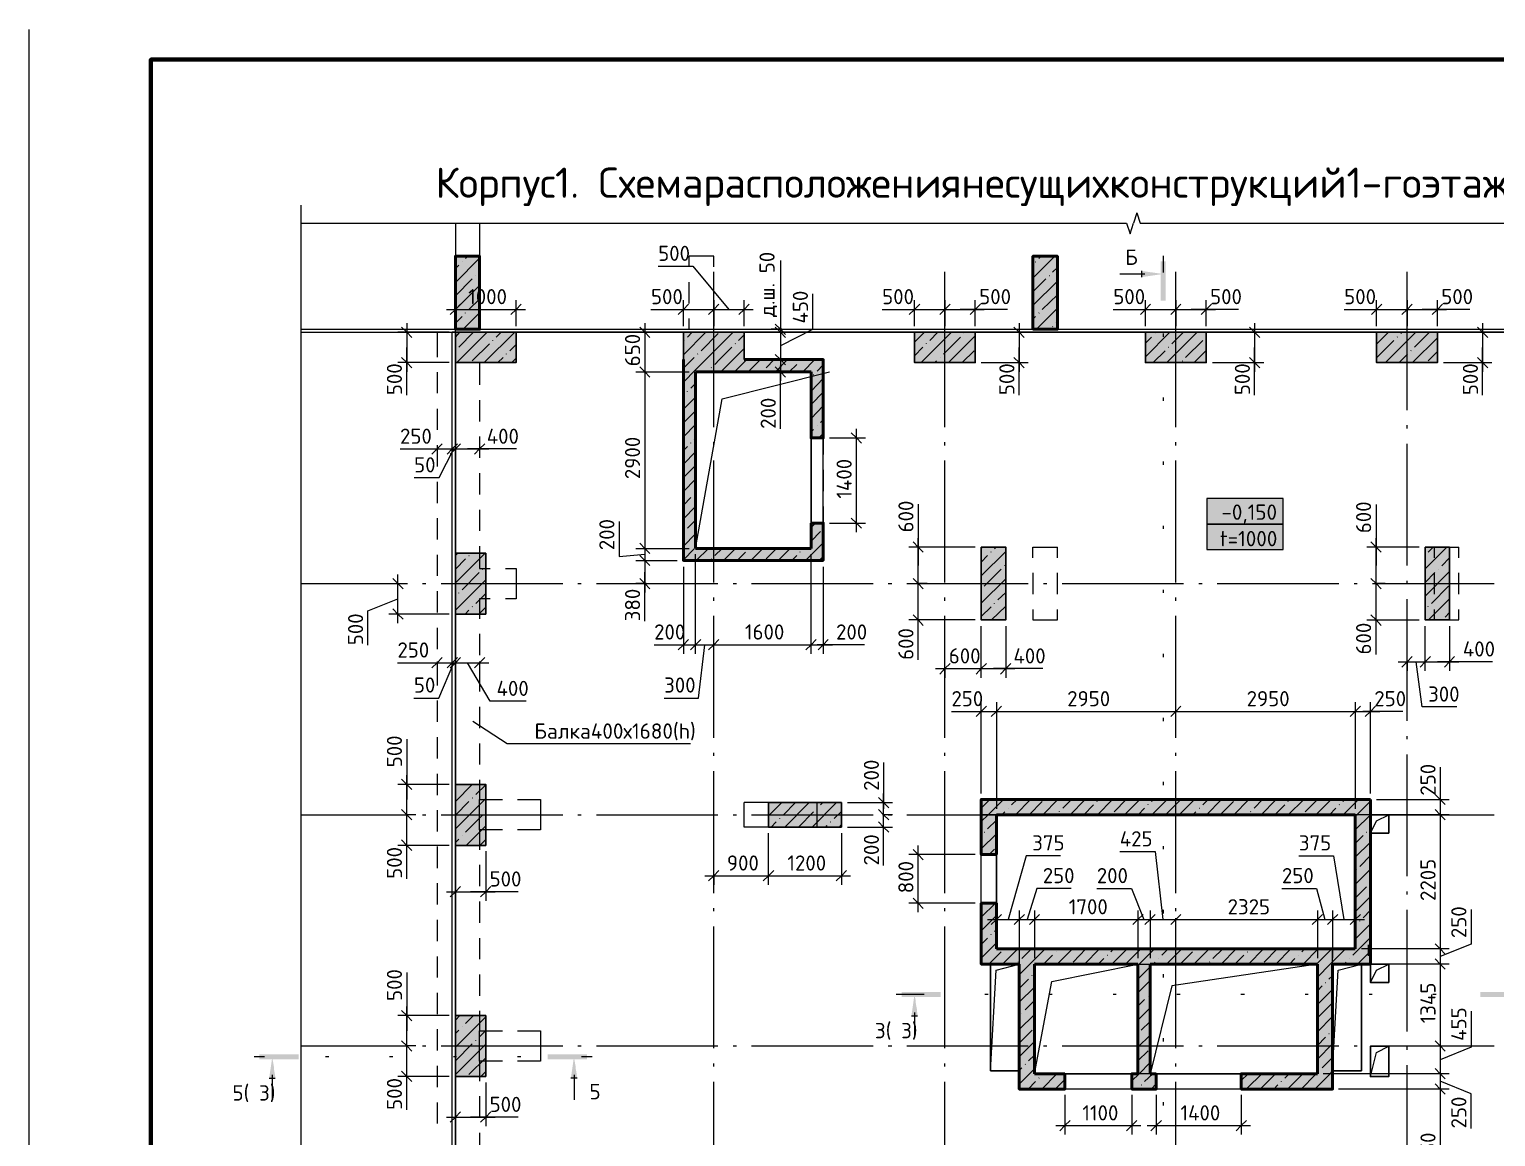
# Model space of a CAD drawing. Header units: millimetres. Extents: x -7003 to 53088, y -45042 to 39047.
# Drawn here: x -7003 to 17110, y 20848 to 39046 of the extents above; entities that cross this region are included whole.
import ezdxf

# ---------------------------------------------------------------- set-up
doc = ezdxf.new("R2010")
doc.units = ezdxf.units.MM
doc.styles.add('PDF ISOCPEUR', font='isocpeur.ttf')

msp = doc.modelspace()

# ---------------------------------------------------------------- hatches: boundary and pattern name
at = {"transparency": 33554559}
for points in [[(11642, 35025), (11317, 35071), (11287, 35071), (11287, 34974)], [(7604, 22860), (7600, 22860), (7600, 22890), (7596, 22890), (7596, 22919), (7592, 22919), (7592, 22949), (7588, 22949), (7588, 22978), (7583, 22978), (7583, 23008), (7579, 23008), (7579, 23038), (7575, 23038), (7575, 23067), (7571, 23067), (7571, 23097), (7566, 23097), (7566, 23127), (7562, 23127), (7562, 23156), (7558, 23156), (7558, 23186), (7554, 23186), (7549, 23160), (7503, 22835), (7604, 22830)], [(-2960, 21840), (-2965, 21840), (-2965, 21874), (-2969, 21874), (-2969, 21903), (-2973, 21903), (-2973, 21937), (-2977, 21937), (-2977, 21971), (-2982, 21971), (-2982, 22001), (-2986, 22001), (-2986, 22035), (-2990, 22035), (-2990, 22068), (-2994, 22068), (-2994, 22098), (-2999, 22098), (-2999, 22132), (-3003, 22132), (-3003, 22162), (-3007, 22162), (-3011, 22136), (-3058, 21810), (-2960, 21806)], [(2005, 21836), (2000, 21836), (2000, 21865), (1996, 21865), (1996, 21895), (1992, 21895), (1992, 21925), (1988, 21925), (1988, 21954), (1983, 21954), (1983, 21984), (1979, 21984), (1979, 22013), (1975, 22013), (1975, 22043), (1971, 22043), (1971, 22073), (1966, 22073), (1966, 22102), (1962, 22102), (1962, 22132), (1958, 22132), (1958, 22162), (1954, 22162), (1950, 22136), (1903, 21810), (2005, 21806)]]:
    msp.add_hatch(color=7, dxfattribs=at).paths.add_polyline_path(points)
at = {"true_color": 0xffffff, "transparency": 33554559}
h = msp.add_hatch(color=7, dxfattribs=at)
h.paths.add_polyline_path([(5852, 32329), (6051, 32329), (6051, 33412), (5852, 33412)])
h.paths.add_polyline_path([(6051, 30928), (5852, 30928), (5852, 30513), (6051, 30513)])
h = msp.add_hatch(color=7, dxfattribs=at)
h.paths.add_polyline_path([(8650, 25480), (8900, 25480), (8900, 26136), (8650, 26136)])
h.paths.add_polyline_path([(8900, 24680), (8650, 24680), (8650, 23931), (8900, 23931)])
h = msp.add_hatch(color=7, dxfattribs=at)
h.paths.add_polyline_path([(12925, 21878), (12925, 21628), (14428, 21628), (14428, 21878)])
h.paths.add_polyline_path([(10026, 21628), (10026, 21878), (9276, 21878), (9276, 21628)])
h.paths.add_polyline_path([(11528, 21628), (11528, 21878), (11126, 21878), (11126, 21628)])

# ---------------------------------------------------------------- linework, layer by layer
at = {"color": 7, "lineweight": 20}
msp.add_lwpolyline([(-7003, -45042), (-7003, 39046)], dxfattribs=at)
at = {"color": 7, "lineweight": 80}
msp.add_lwpolyline([(51890, 38550), (51890, -44539), (-5002, -44539), (-5002, 38550)], close=True, dxfattribs=at)
at = {"color": 9, "lineweight": 9, "true_color": 0xc0c0c0}
for points in [[(-2533, 35858), (-2533, 36158)], [(11207, 36031), (11152, 35858)], [(11207, 36031), (11262, 35858), (24837, 35858)], [(-2533, 19020), (-2533, 35858), (11042, 35858)], [(11042, 35858), (11097, 35684)], [(11097, 35684), (11152, 35858)]]:
    msp.add_lwpolyline(points, dxfattribs=at)
at = {"color": 254, "lineweight": 18, "true_color": 0xeaeaea}
for points in [[(3, 35858), (3, 35316)], [(401, 34118), (9501, 34118)], [(9903, 34118), (17700, 34118)]]:
    msp.add_lwpolyline(points, dxfattribs=at)
at = {"color": 253, "lineweight": 18, "true_color": 0xaaaaaa}
msp.add_lwpolyline([(401, 35858), (401, 35316)], dxfattribs=at)
at = {"color": 254, "lineweight": 9, "true_color": 0xeaeaea}
for points in [[(3, 35142), (3, 35316)], [(401, 35316), (3, 35316)], [(3, 34888), (401, 35286)], [(113, 35223), (117, 35227)], [(172, 35278), (210, 35316)], [(401, 35142), (401, 35316)], [(3850, 35142), (3850, 35316)], [(4253, 35316), (3850, 35316)], [(4253, 35142), (4253, 35316)], [(9501, 34956), (9861, 35316)], [(9501, 35142), (9501, 35316)], [(9903, 35316), (9501, 35316)], [(9544, 35223), (9548, 35227)], [(9599, 35278), (9637, 35316)], [(9903, 35142), (9903, 35316)], [(3, 35113), (58, 35168)], [(341, 34998), (341, 35003)], [(396, 35053), (401, 35062)], [(9768, 34998), (9772, 35003)], [(9823, 35053), (9903, 35134)], [(3, 34664), (282, 34943)], [(3, 34541), (3, 34893)], [(3, 34440), (401, 34838)], [(401, 34541), (401, 34893)], [(3850, 34541), (3850, 34893)], [(4253, 34541), (4253, 34893)], [(9501, 34732), (9713, 34943)], [(9501, 34507), (9903, 34910)], [(9501, 34541), (9501, 34893)], [(9903, 34541), (9903, 34893)], [(227, 34440), (401, 34613)], [(9654, 34440), (9903, 34685)], [(3, 34215), (113, 34325)], [(401, 34118), (3, 34118), (3, 34292)], [(130, 34118), (401, 34389)], [(172, 34380), (172, 34385)], [(401, 34118), (401, 34292)], [(3850, 34118), (3850, 34292)], [(4253, 34118), (4253, 34292)], [(9501, 34283), (9544, 34325)], [(9903, 34118), (9501, 34118), (9501, 34292)], [(9561, 34118), (9903, 34461)], [(9599, 34380), (9603, 34385)], [(9903, 34118), (9903, 34292)], [(396, 34156), (396, 34160)], [(9823, 34156), (9827, 34160)], [(9882, 34215), (9903, 34236)]]:
    msp.add_lwpolyline(points, dxfattribs=at)
at = {"color": 254, "lineweight": 50, "true_color": 0xeaeaea}
for points in [[(3, 34118), (401, 34118), (401, 35316), (3, 35316)], [(9501, 34118), (9903, 34118), (9903, 35316), (9501, 35316)]]:
    msp.add_lwpolyline(points, close=True, dxfattribs=at)
at = {"color": 7, "lineweight": 18}
for points in [[(5349, 35248), (5349, 34215)], [(3338, 35155), (3910, 35155)], [(3910, 35155), (4502, 34444)], [(3, 34169), (3, 34444), (3, 34596)], [(1002, 34169), (1002, 34444), (1002, 34596)], [(3753, 34169), (3753, 34444), (3753, 34596)], [(4253, 34596), (4253, 34444), (4900, 34444)], [(4752, 34169), (4752, 34444), (4752, 34596)], [(5878, 34698), (5878, 34114)], [(7554, 34169), (7554, 34444), (7554, 34596)], [(8054, 34596), (8054, 34444), (8701, 34444)], [(8553, 34169), (8553, 34444), (8553, 34596)], [(11351, 34169), (11351, 34444), (11351, 34596)], [(11851, 34596), (11851, 34444), (12502, 34444)], [(12350, 34169), (12350, 34444), (12350, 34596)], [(15152, 34169), (15152, 34444), (15152, 34596)], [(15652, 34596), (15652, 34444), (16304, 34444)], [(16151, 34169), (16151, 34444), (16151, 34596)], [(-145, 34444), (1154, 34444)], [(3220, 34444), (3791, 34444)], [(3601, 34444), (4253, 34444)], [(3791, 34444), (4003, 34444)], [(4253, 34444), (4253, 34169)], [(5349, 34266), (5349, 34067)], [(7021, 34444), (7588, 34444)], [(7402, 34444), (8054, 34444)], [(7588, 34444), (7804, 34444)], [(8054, 34444), (8054, 34169)], [(8515, 34444), (8303, 34444)], [(9082, 34444), (8515, 34444)], [(10822, 34444), (11389, 34444)], [(11203, 34444), (11851, 34444)], [(11389, 34444), (11601, 34444)], [(11851, 34444), (11851, 34169)], [(12316, 34444), (12100, 34444)], [(12883, 34444), (12316, 34444)], [(14619, 34444), (15190, 34444)], [(15000, 34444), (15652, 34444)], [(15190, 34444), (15402, 34444)], [(15652, 34444), (15652, 34169)], [(16113, 34444), (15902, 34444)], [(16685, 34444), (16113, 34444)], [(-99, 34067), (-797, 34067), (-945, 34067)], [(-797, 34215), (-797, 33415)], [(3651, 34067), (3118, 34067), (2970, 34067)], [(3118, 34215), (3118, 33415)], [(5370, 34118), (5349, 34118), (5197, 34118)], [(5197, 34067), (5349, 34067), (5349, 33619)], [(5349, 34215), (5349, 34093)], [(5878, 34114), (5349, 33843)], [(5349, 34067), (5370, 34067)], [(8651, 34067), (9273, 34067), (9421, 34067)], [(9273, 34215), (9273, 33415)], [(12452, 34067), (13146, 34067), (13298, 34067)], [(13146, 34215), (13146, 33415)], [(16253, 34067), (16896, 34067), (17049, 34067)], [(16896, 34215), (16896, 33415)], [(-797, 33606), (-797, 33817)], [(9273, 33606), (9273, 33817)], [(13146, 33606), (13146, 33817)], [(16896, 33606), (16896, 33817)], [(-99, 33568), (-797, 33568), (-945, 33568)], [(-797, 33034), (-797, 33606)], [(5197, 33618), (5349, 33618), (5349, 33267)], [(5349, 33618), (5370, 33618)], [(5349, 33047), (5349, 33517)], [(8651, 33568), (9273, 33568), (9421, 33568)], [(9273, 33034), (9273, 33606)], [(12452, 33568), (13146, 33568), (13298, 33568)], [(13146, 33034), (13146, 33606)], [(16253, 33568), (16896, 33568), (17049, 33568)], [(16896, 33034), (16896, 33606)], [(2970, 33415), (3118, 33415), (3118, 30516)], [(3118, 33415), (3850, 33415)], [(3952, 30516), (4392, 32975), (6153, 33415)], [(5370, 33415), (5349, 33415), (5197, 33415)], [(5349, 32480), (5349, 33047)], [(6052, 32332), (6052, 32057)], [(6153, 32332), (6598, 32332), (6750, 32332)], [(6598, 30782), (6598, 32480)], [(-907, 32150), (-340, 32150)], [(-446, 32150), (-48, 32150)], [(-340, 32150), (-171, 32150)], [(-298, 32171), (-298, 32150), (-298, 32002)], [(-264, 31680), (-23, 32150)], [(-48, 32150), (-48, 32171)], [(-48, 32002), (-48, 32150), (3, 32150)], [(3, 32150), (3, 32171)], [(3, 32002), (3, 32150), (553, 32150)], [(418, 32150), (202, 32150)], [(401, 32171), (401, 32150), (401, 32002)], [(1006, 32150), (418, 32150)], [(-675, 31680), (-264, 31680)], [(6052, 31807), (6052, 31455)], [(6052, 31206), (6052, 30931)], [(7614, 31244), (7614, 30677)], [(15144, 31235), (15144, 30668)], [(2695, 30956), (2695, 30385)], [(6153, 30931), (6598, 30931), (6750, 30931)], [(7762, 29936), (7614, 29936), (7614, 30685)], [(7614, 30677), (7614, 30236)], [(15292, 29936), (15144, 29936), (15144, 30685)], [(15144, 30668), (15144, 30236)], [(2695, 30385), (3118, 30418)], [(2970, 30516), (3118, 30516), (3118, 30317)], [(3118, 30516), (3850, 30516)], [(3952, 28933), (3952, 30418)], [(5853, 28933), (5853, 30418)], [(8553, 30537), (7614, 30537), (7461, 30537)], [(15851, 30537), (15144, 30537), (14991, 30537)], [(2970, 30317), (3118, 30317), (3118, 29788)], [(3118, 30317), (3651, 30317)], [(3753, 30215), (3753, 28933), (3753, 28785)], [(6052, 30215), (6052, 28933), (6052, 28785)], [(-958, 29936), (-941, 29936), (-789, 29936)], [(-941, 29288), (-941, 30088)], [(3139, 29936), (3118, 29936), (2970, 29936)], [(3118, 29885), (3118, 30126)], [(7614, 29936), (7592, 29936)], [(7614, 29187), (7614, 29936)], [(15144, 29936), (15123, 29936)], [(15144, 29187), (15144, 29936)], [(-1436, 29491), (-941, 29686)], [(3118, 29318), (3118, 29885)], [(-1436, 28924), (-1436, 29491)], [(-99, 29436), (-941, 29436), (-1089, 29436)], [(7614, 29250), (7614, 29635)], [(14991, 29339), (15144, 29339), (15144, 29635)], [(8553, 29339), (7614, 29339), (7461, 29339)], [(7614, 28683), (7614, 29250)], [(8651, 28539), (8651, 29237)], [(9053, 29237), (9053, 28539), (9053, 28387)], [(15144, 28772), (15144, 29339)], [(15144, 29339), (15851, 29339)], [(15952, 28649), (15952, 29237)], [(16350, 29237), (16350, 28649), (16350, 28501)], [(4253, 28933), (4253, 28954)], [(3271, 28933), (3838, 28933)], [(3601, 28933), (3952, 28933)], [(3838, 28933), (3850, 28933)], [(3952, 28785), (3952, 28933), (4253, 28933)], [(4003, 28056), (4104, 28933)], [(4253, 28785), (4253, 28933), (5853, 28933)], [(5853, 28785), (5853, 28933), (6204, 28933)], [(6162, 28933), (5954, 28933)], [(6729, 28933), (6162, 28933)], [(-950, 28636), (-382, 28636)], [(-446, 28636), (-48, 28636)], [(-382, 28636), (-171, 28636)], [(-298, 28658), (-298, 28636), (-298, 28488)], [(-268, 28056), (-23, 28636)], [(-48, 28636), (-48, 28658)], [(-48, 28488), (-48, 28636), (3, 28636)], [(3, 28636), (3, 28658)], [(3, 28488), (3, 28636), (553, 28636)], [(578, 28006), (202, 28636)], [(401, 28658), (401, 28636), (401, 28488)], [(7901, 28539), (8651, 28539)], [(8054, 28556), (8054, 28539), (8054, 28387)], [(8651, 28387), (8651, 28539), (9201, 28539)], [(9078, 28539), (8854, 28539)], [(9666, 28539), (9078, 28539)], [(15504, 28649), (15952, 28649)], [(15652, 28670), (15652, 28649), (15652, 28501)], [(15902, 27913), (15800, 28649)], [(15952, 28501), (15952, 28649), (16503, 28649)], [(16469, 28649), (16151, 28649)], [(17057, 28649), (16469, 28649)], [(-679, 28056), (-268, 28056)], [(1167, 28006), (578, 28006)], [(3436, 28056), (4003, 28056)], [(8651, 26486), (8651, 27836), (8651, 27989)], [(8900, 27989), (8900, 27836), (11851, 27836)], [(14801, 27989), (14801, 27836), (15203, 27836)], [(15051, 26486), (15051, 27836), (15051, 27989)], [(8160, 27836), (8731, 27836)], [(8502, 27836), (8900, 27836)], [(8731, 27836), (8778, 27836)], [(8900, 27836), (8900, 26236)], [(11851, 27836), (11851, 27858)], [(11851, 27688), (11851, 27836), (14801, 27836)], [(14801, 27836), (14801, 26236)], [(15013, 27836), (14928, 27836)], [(15584, 27836), (15013, 27836)], [(16469, 27913), (15902, 27913)], [(-797, 27383), (-797, 26816)], [(-797, 26816), (-797, 26389)], [(-649, 26139), (-797, 26139), (-797, 26787)], [(7046, 26998), (7046, 26431)], [(16198, 26918), (16198, 26351)], [(-99, 26638), (-797, 26638), (-945, 26638)], [(16198, 26537), (16198, 26139)], [(6454, 26338), (7046, 26338), (7194, 26338)], [(7194, 26139), (7046, 26139), (7046, 26486)], [(7046, 26431), (7046, 26236)], [(15152, 26389), (16198, 26389), (16346, 26389)], [(16198, 26351), (16198, 26262)], [(-797, 26139), (-818, 26139)], [(-797, 25487), (-797, 26139)], [(7046, 26139), (7025, 26139)], [(7046, 25788), (7046, 26139)], [(8900, 26139), (8651, 26139)], [(15051, 26139), (14801, 26139)], [(16198, 26139), (14903, 26139)], [(16346, 26139), (16198, 26139), (16198, 23934)], [(-797, 25656), (-797, 25889)], [(5154, 25136), (5154, 25838)], [(6352, 25838), (6352, 25136), (6352, 24988)], [(6454, 25936), (7046, 25936), (7194, 25936)], [(7046, 25872), (7046, 26037)], [(7046, 25305), (7046, 25872)], [(-99, 25635), (-797, 25635), (-945, 25635)], [(-797, 25085), (-797, 25656)], [(7614, 24535), (7614, 25635)], [(3, 25538), (3, 24873), (3, 24721)], [(502, 25538), (502, 24873), (502, 24721)], [(8553, 25483), (7614, 25483), (7461, 25483)], [(9387, 25462), (9091, 24416)], [(9954, 25462), (9387, 25462)], [(10928, 25534), (11512, 25534)], [(11512, 25534), (11639, 24416)], [(13874, 25462), (14441, 25462)], [(14441, 25462), (14615, 24416)], [(4104, 25136), (5154, 25136)], [(4253, 25157), (4253, 25136), (4253, 24988)], [(5154, 24988), (5154, 25136), (6500, 25136)], [(-145, 24873), (655, 24873)], [(464, 24873), (253, 24873)], [(1036, 24873), (464, 24873)], [(9565, 24924), (9404, 24416)], [(10132, 24924), (9565, 24924)], [(10551, 24924), (11123, 24924)], [(11123, 24924), (11326, 24416)], [(13595, 24924), (14162, 24924)], [(14162, 24924), (14301, 24416)], [(8553, 24683), (7614, 24683), (7461, 24683)], [(8752, 24416), (9277, 24416)], [(8900, 24437), (8900, 24416), (8900, 24268)], [(9277, 24564), (9277, 24416), (9527, 24416)], [(9277, 24416), (9277, 23781)], [(9527, 24564), (9527, 24416), (11228, 24416)], [(9527, 24416), (9527, 23781)], [(11228, 24564), (11228, 24416), (11427, 24416)], [(11228, 24416), (11228, 23781)], [(11427, 24564), (11427, 24416), (11851, 24416)], [(11427, 24416), (11427, 23781)], [(11851, 24416), (11851, 24437)], [(11851, 24268), (11851, 24416), (14179, 24416)], [(14179, 24564), (14179, 24416), (14428, 24416)], [(14179, 24416), (14179, 23781)], [(14428, 24564), (14428, 24416), (14953, 24416)], [(14428, 24416), (14428, 23781)], [(14801, 24437), (14801, 24416), (14801, 24268)], [(16706, 24581), (16706, 24014)], [(9277, 23934), (9277, 23684)], [(14428, 23684), (14428, 23934)], [(16198, 23934), (14903, 23934)], [(16706, 24014), (16198, 23807)], [(16346, 23934), (16198, 23934), (16198, 23684)], [(9527, 21881), (9810, 23400), (11228, 23684)], [(14179, 23684), (11787, 23324), (11427, 21881), (11228, 21881)], [(11228, 23684), (11427, 23684)], [(16198, 23684), (15152, 23684)], [(16346, 23684), (16198, 23684), (16198, 22338)], [(-797, 23548), (-797, 22977)], [(-649, 22338), (-797, 22338), (-797, 22985)], [(-797, 22977), (-797, 22588)], [(16706, 22909), (16706, 22321)], [(-99, 22837), (-797, 22837), (-945, 22837)], [(-797, 22338), (-818, 22338)], [(-797, 21686), (-797, 22338)], [(16050, 22338), (16198, 22338), (16198, 21881)], [(16198, 22338), (16219, 22338)], [(16706, 22321), (16198, 22109)], [(-797, 21855), (-797, 22088)], [(-99, 21838), (-797, 21838), (-945, 21838)], [(-797, 21288), (-797, 21855)], [(3, 21737), (3, 21170), (3, 21021)], [(502, 21737), (502, 21170), (502, 21021)], [(16198, 21881), (14276, 21881)], [(16346, 21881), (16198, 21881), (16198, 21631)], [(16706, 21551), (16198, 21758)], [(10454, 21631), (10026, 21631)], [(10026, 21534), (10026, 21030), (10026, 20882)], [(11127, 21631), (10704, 21631)], [(11127, 21534), (11127, 21030), (11127, 20882)], [(11800, 21631), (11529, 21631)], [(11529, 21534), (11529, 21030), (11529, 20882)], [(12401, 21631), (12054, 21631)], [(12926, 21631), (12651, 21631)], [(12926, 21534), (12926, 21030), (12926, 20882)], [(16198, 21631), (14526, 21631)], [(16346, 21631), (16198, 21631), (16198, 19481)], [(16706, 20983), (16706, 21550)], [(-145, 21170), (655, 21170)], [(464, 21170), (253, 21170)], [(1036, 21170), (464, 21170)], [(9878, 21030), (11275, 21030)], [(11377, 21030), (13078, 21030)]]:
    msp.add_lwpolyline(points, dxfattribs=at)
at = {"color": 7, "lineweight": 9, "true_color": 0xffffff}
for points in [[(11643, 35324), (11643, 35049)], [(11643, 34046), (11643, 33995)], [(11643, 32996), (11643, 32941)], [(11643, 31942), (11643, 31887)], [(11643, 30888), (11643, 30837)], [(11643, 29834), (11643, 29783)], [(11643, 28785), (11643, 28729)], [(11643, 27731), (11643, 27676)], [(11643, 26677), (11643, 26626)], [(11643, 25623), (11643, 25572)], [(11643, 24573), (11643, 24518)], [(11643, 23519), (11643, 23464)], [(7254, 23189), (7711, 23189)], [(8710, 23189), (8765, 23189)], [(9764, 23189), (9815, 23189)], [(10818, 23189), (10869, 23189)], [(11868, 23189), (11923, 23189)], [(12922, 23189), (12977, 23189)], [(13976, 23189), (14026, 23189)], [(15030, 23189), (15080, 23189)], [(16079, 23189), (16134, 23189)], [(11643, 22465), (11643, 22414)], [(-3307, 22164), (-3134, 22164)], [(-2135, 22164), (-2080, 22164)], [(-1081, 22164), (-1026, 22164)], [(-27, 22164), (24, 22164)], [(1027, 22164), (1078, 22164)], [(2077, 22164), (2255, 22164)], [(11643, 21415), (11643, 21360)]]:
    msp.add_lwpolyline(points, dxfattribs=at)
at = {"color": 7, "lineweight": 9}
for points in [[(3, 34558), (3, 35058)], [(4253, 34558), (4253, 35058)], [(8054, 34558), (8054, 35058)], [(11343, 35024), (10932, 35024)], [(11288, 35075), (11288, 34973)], [(11851, 34558), (11851, 35058)], [(15652, 34558), (15652, 35058)], [(3, 32509), (3, 34558)], [(4253, 32509), (4253, 34558)], [(8054, 32509), (8054, 34558)], [(11851, 32509), (11851, 34558)], [(15652, 32789), (15652, 34558)], [(-2533, 34067), (-2033, 34067)], [(-2033, 34067), (-785, 34067)], [(-535, 34067), (-480, 34067)], [(-298, 34067), (-298, 33661)], [(-230, 34067), (1768, 34067)], [(3, 34067), (-48, 34067)], [(3, 33987), (79, 34067)], [(28, 33568), (528, 34067)], [(58, 33822), (303, 34067)], [(477, 33568), (981, 34067)], [(676, 33987), (756, 34067)], [(2018, 34067), (2073, 34067)], [(2322, 34067), (4320, 34067)], [(3753, 33699), (4121, 34067)], [(3821, 33987), (3897, 34067)], [(4045, 33762), (4325, 34046)], [(4121, 33618), (4570, 34067)], [(4570, 34067), (4625, 34067)], [(4659, 33932), (4752, 34025)], [(4875, 34067), (6873, 34067)], [(7122, 34067), (7178, 34067)], [(7427, 34067), (9425, 34067)], [(7554, 33906), (7715, 34067)], [(7664, 33568), (8164, 34067)], [(7804, 33932), (7939, 34067)], [(8113, 33568), (8553, 34008)], [(8367, 34046), (8367, 34046)], [(9675, 34067), (9730, 34067)], [(9980, 34067), (11978, 34067)], [(11351, 33665), (11753, 34067)], [(11508, 34046), (11512, 34046)], [(11702, 33568), (12202, 34067)], [(11787, 33877), (11978, 34067)], [(12227, 34067), (12282, 34067)], [(12532, 34067), (14530, 34067)], [(14784, 34067), (14835, 34067)], [(15085, 34067), (17087, 34067)], [(15152, 33872), (15347, 34067)], [(15296, 33568), (15796, 34067)], [(15550, 34046), (15571, 34067)], [(15775, 33822), (16020, 34067)], [(3, 33762), (7, 33767)], [(282, 33597), (566, 33877)], [(621, 33932), (621, 33936)], [(900, 33762), (1002, 33868)], [(3762, 33932), (3766, 33936)], [(4346, 33618), (4549, 33822)], [(4570, 33618), (4752, 33800)], [(4604, 33877), (4608, 33881)], [(7554, 33682), (7690, 33822)], [(7749, 33877), (7749, 33881)], [(8028, 33707), (8308, 33987)], [(8337, 33568), (8532, 33762)], [(11351, 33889), (11453, 33987)], [(11478, 33568), (11677, 33762)], [(11732, 33822), (11736, 33822)], [(12011, 33652), (12295, 33932)], [(12151, 33568), (12350, 33767)], [(12350, 33987), (12350, 33991)], [(15157, 33652), (15436, 33932)], [(15491, 33987), (15495, 33991)], [(15715, 33762), (15720, 33767)], [(15745, 33568), (16151, 33974)], [(401, 33568), (401, 33204)], [(701, 33568), (790, 33652)], [(845, 33707), (845, 33712)], [(930, 33568), (1002, 33640)], [(3753, 33475), (3897, 33618)], [(3897, 33618), (3931, 33652)], [(3952, 33449), (4121, 33618)], [(3986, 33707), (3990, 33712)], [(4270, 33538), (4346, 33618)], [(4371, 33415), (4570, 33618)], [(4595, 33415), (4773, 33597)], [(4820, 33415), (5019, 33618)], [(5112, 33483), (5243, 33618)], [(5268, 33415), (5467, 33618)], [(5493, 33415), (5616, 33538)], [(5671, 33597), (5675, 33597)], [(5717, 33415), (5916, 33618)], [(5950, 33428), (6052, 33530)], [(7889, 33568), (7914, 33597)], [(7973, 33652), (7973, 33652)], [(11956, 33597), (11961, 33597)], [(15521, 33568), (15660, 33707)], [(15999, 33597), (16151, 33750)], [(-298, 33411), (-298, 33064)], [(3753, 33250), (3952, 33449)], [(4147, 33415), (4155, 33428)], [(4210, 33483), (4214, 33487)], [(5053, 33428), (5057, 33428)], [(5853, 33102), (6052, 33305)], [(5895, 33373), (5899, 33373)], [(3821, 33089), (3821, 33094)], [(3876, 33149), (3952, 33225)], [(5853, 32878), (6052, 33081)], [(-298, 32810), (-298, 32463)], [(401, 32954), (401, 32603)], [(3753, 33026), (3762, 33034)], [(3753, 32802), (3952, 33000)], [(5853, 32653), (6052, 32857)], [(3753, 32577), (3952, 32776)], [(6009, 32586), (6052, 32628)], [(401, 32353), (401, 32002)], [(3753, 32349), (3952, 32552)], [(3931, 32306), (3952, 32327)], [(5853, 32429), (5895, 32471)], [(5853, 30931), (5853, 32332)], [(5950, 32531), (5954, 32531)], [(5980, 32332), (6052, 32404)], [(6052, 30931), (6052, 32332)], [(15652, 32484), (15652, 32539)], [(-298, 32213), (-298, 31862)], [(3, 32209), (3, 32260)], [(3753, 32124), (3821, 32192)], [(3753, 31900), (3952, 32103)], [(3876, 32247), (3876, 32251)], [(4253, 32209), (4253, 32260)], [(8054, 32209), (8054, 32260)], [(11851, 32209), (11851, 32260)], [(15652, 30236), (15652, 32234)], [(3, 29957), (3, 31959)], [(3762, 31688), (3952, 31879)], [(4253, 29957), (4253, 31959)], [(8054, 29957), (8054, 31959)], [(11851, 29957), (11851, 31959)], [(-298, 31612), (-298, 31261)], [(401, 31752), (401, 31400)], [(3753, 31451), (3952, 31654)], [(3753, 31227), (3876, 31350)], [(3931, 31409), (3935, 31409)], [(401, 31151), (401, 30804)], [(3753, 31003), (3952, 31206)], [(-298, 31011), (-298, 30664)], [(3821, 30846), (3952, 30977)], [(5853, 30859), (5925, 30931)], [(3753, 30554), (3952, 30753)], [(3762, 30791), (3766, 30791)], [(5853, 30634), (6009, 30791)], [(-298, 30410), (-298, 30063)], [(3, 30397), (41, 30435)], [(3, 29949), (494, 30435)], [(227, 30397), (231, 30397)], [(401, 30554), (401, 30186)], [(3753, 30330), (3931, 30507)], [(3965, 30317), (4164, 30516)], [(4270, 30397), (4388, 30516)], [(4413, 30317), (4612, 30516)], [(4638, 30317), (4773, 30452)], [(4828, 30507), (4832, 30512)], [(4862, 30317), (5061, 30516)], [(5112, 30342), (5285, 30516)], [(5311, 30317), (5510, 30516)], [(5535, 30317), (5616, 30397)], [(5671, 30452), (5675, 30457)], [(5726, 30507), (5734, 30516)], [(5760, 30317), (5958, 30516)], [(5958, 30516), (6052, 30609)], [(5984, 30317), (6052, 30385)], [(8651, 30516), (8672, 30537)], [(8651, 30363), (8651, 30537), (9053, 30537)], [(8651, 30067), (9053, 30465)], [(8651, 30291), (8756, 30397)], [(8816, 30452), (8816, 30457)], [(8871, 30507), (8896, 30537)], [(9053, 30363), (9053, 30537)], [(9501, 30363), (9501, 30537), (9903, 30537)], [(9903, 30363), (9903, 30537)], [(15952, 30181), (16308, 30537)], [(15952, 30363), (15952, 30537), (16350, 30537)], [(15999, 30452), (16084, 30537)], [(16100, 30537), (16100, 30363)], [(16350, 30537), (16503, 30537)], [(16350, 30363), (16350, 30537)], [(16503, 30363), (16503, 30537)], [(3, 30173), (172, 30342)], [(401, 30186), (578, 30186)], [(451, 30173), (456, 30173)], [(828, 30186), (1002, 30186), (1002, 29686)], [(4210, 30342), (4214, 30342)], [(8701, 29894), (8981, 30173)], [(9040, 30228), (9040, 30232)], [(16168, 30173), (16168, 30173)], [(16223, 30228), (16350, 30359)], [(-2533, 29936), (-2033, 29936)], [(-2033, 29936), (-785, 29936)], [(-535, 29936), (-480, 29936)], [(-230, 29936), (1768, 29936)], [(3, 29500), (502, 29999)], [(113, 29834), (396, 30118)], [(2018, 29936), (2073, 29936)], [(2322, 29936), (4320, 29936)], [(4570, 29936), (4625, 29936)], [(4875, 29936), (6873, 29936)], [(7122, 29936), (7178, 29936)], [(7427, 29936), (9425, 29936)], [(8651, 30114), (8651, 29762)], [(8651, 29618), (9053, 30016)], [(9053, 29762), (9053, 30114)], [(9501, 30114), (9501, 29762)], [(9675, 29936), (9730, 29936)], [(9903, 29762), (9903, 30114)], [(9980, 29936), (11978, 29936)], [(12227, 29936), (12282, 29936)], [(12532, 29936), (14530, 29936)], [(14784, 29936), (14835, 29936)], [(15085, 29936), (17087, 29936)], [(15652, 29932), (15652, 29982)], [(15952, 29733), (16350, 30135)], [(15952, 29957), (16109, 30118)], [(15952, 30114), (15952, 29762)], [(16100, 30114), (16100, 29762)], [(16350, 29762), (16350, 30114)], [(16503, 29762), (16503, 30114)], [(-298, 29813), (-298, 29462)], [(3, 29656), (3, 29707)], [(58, 29779), (62, 29783)], [(341, 29610), (502, 29775)], [(578, 29686), (401, 29686)], [(401, 29686), (401, 29360)], [(1002, 29686), (828, 29686)], [(4253, 29656), (4253, 29707)], [(8054, 29656), (8054, 29707)], [(8926, 29669), (9053, 29792)], [(11851, 29656), (11851, 29707)], [(15652, 27680), (15652, 29682)], [(16003, 29339), (16350, 29686)], [(16054, 29610), (16333, 29894)], [(164, 29436), (227, 29500)], [(282, 29555), (286, 29559)], [(388, 29436), (502, 29551)], [(8651, 29394), (8816, 29555)], [(8651, 29513), (8651, 29339)], [(8820, 29339), (9053, 29568)], [(8871, 29610), (8871, 29614)], [(9053, 29339), (9053, 29513)], [(9501, 29513), (9501, 29339)], [(9903, 29339), (9903, 29513)], [(15952, 29513), (15952, 29339)], [(15999, 29555), (15999, 29559)], [(16100, 29513), (16100, 29339)], [(16278, 29386), (16350, 29462)], [(16350, 29513), (16350, 29339), (16503, 29339)], [(16503, 29339), (16503, 29513)], [(-298, 29212), (-298, 28861)], [(3, 27405), (3, 29407)], [(4253, 27405), (4253, 29407)], [(8054, 27405), (8054, 29407)], [(8651, 29339), (9053, 29339)], [(9501, 29339), (9903, 29339)], [(11851, 27405), (11851, 29407)], [(15952, 29339), (16350, 29339)], [(401, 29110), (401, 28763)], [(-298, 28611), (-298, 28264)], [(401, 28514), (401, 28162)], [(-298, 28014), (-298, 27663)], [(401, 27913), (401, 27561)], [(291, 27676), (854, 27311)], [(-298, 27413), (-298, 27062)], [(401, 27311), (401, 26964)], [(854, 27311), (1167, 27311)], [(1167, 27311), (3867, 27311)], [(15652, 27379), (15652, 27430)], [(3, 27104), (3, 27155)], [(4253, 27104), (4253, 27155)], [(8054, 27104), (8054, 27155)], [(11851, 27104), (11851, 27155)], [(15652, 25127), (15652, 27129)], [(-298, 26812), (-298, 26461)], [(3, 24852), (3, 26854)], [(4253, 24852), (4253, 26854)], [(8054, 24852), (8054, 26854)], [(11851, 24852), (11851, 26854)], [(3, 26355), (282, 26638)], [(58, 26638), (58, 26638)], [(341, 26469), (502, 26630)], [(401, 26710), (401, 26389)], [(3, 25906), (502, 26406)], [(3, 26130), (227, 26355)], [(282, 26414), (286, 26414)], [(401, 25889), (401, 26389), (777, 26389)], [(1027, 26389), (1404, 26389), (1404, 25889)], [(5154, 25936), (4752, 25936), (4752, 26338)], [(5154, 26338), (4752, 26338)], [(5154, 26118), (5370, 26338)], [(5328, 25936), (5154, 25936), (5154, 26338)], [(5328, 26338), (5154, 26338)], [(5391, 26130), (5594, 26338)], [(5421, 25936), (5819, 26338)], [(5929, 26338), (5578, 26338)], [(5870, 25936), (6272, 26338)], [(5954, 25936), (5954, 26338)], [(6009, 26300), (6047, 26338)], [(6352, 26338), (6179, 26338)], [(6352, 25936), (6352, 26338)], [(8651, 26249), (8790, 26389)], [(8765, 26139), (9015, 26389)], [(9150, 26300), (9239, 26389)], [(9214, 26139), (9463, 26389)], [(9438, 26139), (9654, 26355)], [(9662, 26139), (9912, 26389)], [(9992, 26245), (10136, 26389)], [(10111, 26139), (10361, 26389)], [(10335, 26139), (10496, 26300)], [(10555, 26355), (10555, 26359)], [(10560, 26139), (10809, 26389)], [(10835, 26186), (11034, 26389)], [(11008, 26139), (11258, 26389)], [(11398, 26300), (11398, 26304)], [(11453, 26355), (11482, 26389)], [(11457, 26139), (11707, 26389)], [(11681, 26139), (11931, 26389)], [(11906, 26139), (12155, 26389)], [(12295, 26300), (12380, 26389)], [(12354, 26139), (12604, 26389)], [(12579, 26139), (12799, 26355)], [(12803, 26139), (13053, 26389)], [(13137, 26245), (13277, 26389)], [(13252, 26139), (13501, 26389)], [(13476, 26139), (13641, 26300)], [(13696, 26355), (13700, 26359)], [(13700, 26139), (13954, 26389)], [(13976, 26186), (14179, 26389)], [(14153, 26139), (14403, 26389)], [(14539, 26300), (14543, 26304)], [(14594, 26355), (14627, 26389)], [(14602, 26139), (14852, 26389)], [(14818, 26130), (14826, 26139), (15051, 26363)], [(-2533, 26139), (-2033, 26139)], [(-2033, 26139), (-785, 26139)], [(-535, 26139), (-480, 26139)], [(-298, 26211), (-298, 25864)], [(-230, 26139), (1768, 26139)], [(172, 25851), (451, 26130)], [(2018, 26139), (2073, 26139)], [(2322, 26139), (4320, 26139)], [(4570, 26139), (4625, 26139)], [(4875, 26139), (6873, 26139)], [(5336, 26075), (5336, 26080)], [(5645, 25936), (5895, 26186)], [(5950, 26245), (5954, 26245)], [(6234, 26075), (6352, 26194)], [(7122, 26139), (7178, 26139)], [(7427, 26139), (9425, 26139)], [(8651, 26025), (8765, 26139)], [(8756, 25906), (8900, 26050)], [(8989, 26139), (9040, 26186)], [(9095, 26245), (9095, 26245)], [(9675, 26139), (9730, 26139)], [(9937, 26186), (9937, 26190)], [(9980, 26139), (11978, 26139)], [(11233, 26139), (11338, 26245)], [(12130, 26139), (12181, 26186)], [(12227, 26139), (12282, 26139)], [(12236, 26245), (12240, 26245)], [(12532, 26139), (14530, 26139)], [(13078, 26186), (13082, 26190)], [(14378, 26139), (14484, 26245)], [(14784, 26139), (14835, 26139)], [(14801, 25889), (15051, 26139)], [(15051, 26139), (15051, 26139)], [(15351, 26139), (15351, 25838), (15051, 25838)], [(15051, 26139), (15351, 26139)], [(15051, 25838), (15152, 26037), (15351, 26139), (15051, 26139)], [(15085, 26139), (17087, 26139)], [(181, 25635), (502, 25957)], [(777, 25889), (401, 25889)], [(401, 25889), (401, 25563)], [(1404, 25889), (1027, 25889)], [(5197, 25936), (5277, 26020)], [(5577, 25936), (5929, 25936)], [(6094, 25936), (6119, 25961)], [(6174, 26020), (6179, 26020)], [(6179, 25936), (6352, 25936)], [(6318, 25936), (6352, 25970)], [(8651, 25576), (8900, 25826)], [(8701, 25851), (8706, 25851)], [(14987, 25851), (14991, 25851)], [(15042, 25906), (15051, 25915)], [(-298, 25614), (-298, 25263)], [(3, 25682), (58, 25737)], [(113, 25796), (117, 25796)], [(405, 25635), (502, 25733)], [(8782, 25483), (8871, 25572)], [(14801, 25665), (14932, 25796)], [(14801, 25441), (15051, 25690)], [(8651, 24683), (8651, 25483)], [(8900, 24683), (8900, 25483)], [(14877, 25288), (15051, 25466)], [(401, 25314), (401, 24962)], [(14801, 24992), (15051, 25242)], [(14818, 25233), (14822, 25237)], [(-298, 25013), (-298, 24662)], [(14801, 24767), (14987, 24954)], [(15042, 25009), (15046, 25013)], [(15652, 24827), (15652, 24878)], [(3, 24552), (3, 24602)], [(401, 24712), (401, 24361)], [(4253, 24552), (4253, 24602)], [(8054, 24552), (8054, 24602)], [(8651, 24679), (8659, 24683)], [(8651, 24454), (8883, 24683)], [(11851, 24552), (11851, 24602)], [(14801, 24543), (15051, 24793)], [(-298, 24412), (-298, 24061)], [(8651, 24230), (8900, 24480)], [(14877, 24391), (14877, 24395)], [(14932, 24446), (15051, 24569)], [(15652, 22575), (15652, 24577)], [(3, 22300), (3, 24302)], [(4253, 22300), (4253, 24302)], [(8054, 22300), (8054, 24302)], [(8816, 24166), (8816, 24171)], [(8871, 24221), (8900, 24255)], [(11851, 22300), (11851, 24302)], [(14801, 24094), (15051, 24344)], [(14801, 24319), (14818, 24336)], [(401, 24111), (401, 23764)], [(8651, 24006), (8756, 24111)], [(8651, 23781), (8803, 23934)], [(8778, 23684), (8981, 23887)], [(8803, 23934), (8900, 24031)], [(9002, 23684), (9252, 23934)], [(9319, 23773), (9476, 23934)], [(9451, 23684), (9700, 23934)], [(9882, 23887), (9882, 23887)], [(9899, 23684), (10149, 23934)], [(10162, 23718), (10373, 23934)], [(10348, 23684), (10598, 23934)], [(10780, 23887), (10826, 23934)], [(10797, 23684), (11051, 23934)], [(11025, 23684), (11275, 23934)], [(11250, 23684), (11499, 23934)], [(11622, 23832), (11724, 23934)], [(11698, 23684), (11948, 23934)], [(11923, 23684), (12126, 23887)], [(12147, 23684), (12397, 23934)], [(12460, 23773), (12621, 23934)], [(12596, 23684), (12845, 23934)], [(13023, 23887), (13027, 23887)], [(13044, 23684), (13294, 23934)], [(13303, 23718), (13518, 23934)], [(13493, 23684), (13743, 23934)], [(13921, 23887), (13967, 23934)], [(13942, 23684), (14191, 23934)], [(14166, 23684), (14416, 23934)], [(14390, 23684), (14640, 23934)], [(14763, 23832), (14864, 23934)], [(14839, 23684), (15051, 23896)], [(14864, 23934), (15042, 24111)], [(15017, 23819), (15017, 24001)], [(-298, 23811), (-298, 23464)], [(9277, 23684), (9277, 21932), (8803, 21932), (8803, 23684)], [(8803, 21931), (8896, 23586), (9277, 23684)], [(8803, 23684), (8803, 21932)], [(9264, 23718), (9264, 23722)], [(9277, 23506), (9451, 23684)], [(9675, 23684), (9823, 23832)], [(10572, 23684), (10665, 23773)], [(10720, 23832), (10725, 23832)], [(11228, 23663), (11250, 23684)], [(11228, 23438), (11427, 23637)], [(11474, 23684), (11508, 23718)], [(11563, 23773), (11567, 23777)], [(12405, 23718), (12409, 23722)], [(12820, 23684), (12968, 23832)], [(13717, 23684), (13810, 23773)], [(13866, 23832), (13866, 23832)], [(14179, 23468), (14390, 23684)], [(14903, 23684), (14903, 21932), (14428, 21932)], [(14428, 21936), (14522, 23586), (14903, 23684)], [(14615, 23684), (14653, 23718)], [(14708, 23773), (14708, 23777)], [(401, 23515), (401, 23163)], [(9277, 23282), (9429, 23438)], [(9489, 23493), (9489, 23498)], [(11228, 23214), (11427, 23413)], [(14369, 23438), (14428, 23493)], [(-298, 23214), (-298, 22863)], [(9277, 23057), (9527, 23307)], [(11398, 23159), (11398, 23159)], [(14179, 23244), (14259, 23324)], [(14179, 23019), (14428, 23269)], [(14314, 23383), (14318, 23383)], [(401, 22913), (401, 22588)], [(9374, 22930), (9527, 23083)], [(11228, 22990), (11338, 23100)], [(11228, 22765), (11427, 22964)], [(14200, 22820), (14428, 23045)], [(3, 22765), (75, 22837)], [(3, 22317), (502, 22816)], [(172, 22706), (299, 22837)], [(7503, 22833), (7605, 22833)], [(7554, 22888), (7554, 22478)], [(9277, 22609), (9527, 22858)], [(9319, 22875), (9319, 22880)], [(11283, 22596), (11427, 22740)], [(14179, 22571), (14428, 22820)], [(-298, 22613), (-298, 22262)], [(3, 22541), (58, 22596)], [(113, 22651), (117, 22655)], [(341, 22427), (341, 22431)], [(396, 22482), (502, 22592)], [(401, 22088), (401, 22588), (777, 22588)], [(1027, 22588), (1404, 22588), (1404, 22088)], [(9277, 22384), (9489, 22596)], [(11228, 22541), (11228, 22541)], [(11228, 22317), (11427, 22516)], [(14179, 22346), (14314, 22482)], [(14369, 22541), (14373, 22541)], [(14424, 22596), (14428, 22596)], [(-2533, 22338), (-2033, 22338)], [(-2033, 22338), (-785, 22338)], [(-535, 22338), (-480, 22338)], [(-230, 22338), (1768, 22338)], [(3, 22092), (282, 22372)], [(3, 21868), (502, 22367)], [(2018, 22338), (2073, 22338)], [(2322, 22338), (4320, 22338)], [(4570, 22338), (4625, 22338)], [(4875, 22338), (6873, 22338)], [(7122, 22338), (7178, 22338)], [(7427, 22338), (9425, 22338)], [(9277, 22160), (9527, 22410)], [(9429, 22092), (9527, 22185)], [(9675, 22338), (9730, 22338)], [(9980, 22338), (11978, 22338)], [(11228, 22092), (11398, 22257)], [(12227, 22338), (12282, 22338)], [(12532, 22338), (14530, 22338)], [(14179, 22122), (14428, 22372)], [(14784, 22338), (14835, 22338)], [(15085, 22338), (17087, 22338)], [(15652, 22274), (15652, 22325)], [(-298, 22012), (-298, 21661)], [(3, 21999), (3, 22050)], [(227, 21868), (502, 22143)], [(777, 22088), (401, 22088)], [(401, 22088), (401, 21762)], [(1404, 22088), (1027, 22088)], [(4253, 21999), (4253, 22050)], [(8054, 21999), (8054, 22050)], [(9277, 21936), (9319, 21978)], [(9374, 22033), (9379, 22037)], [(9446, 21881), (9527, 21961)], [(11245, 21881), (11427, 22067)], [(11851, 21999), (11851, 22050)], [(14259, 21978), (14428, 22147)], [(15652, 20022), (15652, 22025)], [(-3058, 21809), (-2960, 21809)], [(-3007, 21864), (-3007, 21453)], [(3, 19747), (3, 21749)], [(422, 21838), (502, 21919)], [(2005, 21809), (1903, 21809)], [(1954, 21864), (1954, 21453)], [(4253, 19747), (4253, 21749)], [(8054, 19747), (8054, 21749)], [(9277, 21711), (9446, 21881)], [(9421, 21631), (9544, 21754)], [(9599, 21809), (9603, 21813)], [(9645, 21631), (9895, 21881)], [(9654, 21868), (9671, 21881)], [(9882, 21644), (10026, 21788)], [(11127, 21881), (10026, 21881)], [(11127, 21766), (11245, 21881)], [(11338, 21754), (11470, 21881)], [(11444, 21631), (11529, 21716)], [(12926, 21881), (11529, 21881)], [(11851, 19747), (11851, 21749)], [(12926, 21771), (13040, 21881)], [(13023, 21644), (13264, 21881)], [(13239, 21631), (13489, 21881)], [(13586, 21754), (13586, 21758)], [(13641, 21809), (13713, 21881)], [(13688, 21631), (13937, 21881)], [(13912, 21631), (14145, 21868)], [(14136, 21631), (14386, 21881)], [(14200, 21923), (14204, 21923)], [(14386, 21881), (14428, 21923)], [(401, 21512), (401, 21161)], [(11127, 21631), (10026, 21631)], [(11220, 21631), (11228, 21644)], [(11283, 21699), (11288, 21699)], [(12926, 21631), (11529, 21631)], [(13463, 21631), (13527, 21699)], [(14361, 21631), (14369, 21644)], [(14424, 21699), (14428, 21699)], [(-298, 21411), (-298, 21064)], [(401, 20911), (401, 20564)]]:
    msp.add_lwpolyline(points, dxfattribs=at)
at = {"color": 7, "lineweight": 30}
for points in [[(87, 34529), (3, 34444), (-82, 34359)], [(1086, 34529), (1002, 34444), (917, 34359)], [(3838, 34529), (3753, 34444), (3668, 34359)], [(4337, 34529), (4253, 34444), (4168, 34359)], [(4837, 34529), (4752, 34444), (4667, 34359)], [(7639, 34529), (7554, 34444), (7465, 34359)], [(8138, 34529), (8054, 34444), (7969, 34359)], [(8638, 34529), (8553, 34444), (8469, 34359)], [(11436, 34529), (11351, 34444), (11267, 34359)], [(11935, 34529), (11851, 34444), (11766, 34359)], [(12435, 34529), (12350, 34444), (12265, 34359)], [(15237, 34529), (15152, 34444), (15068, 34359)], [(15736, 34529), (15652, 34444), (15567, 34359)], [(16236, 34529), (16151, 34444), (16067, 34359)], [(-713, 33983), (-797, 34067), (-882, 34152)], [(3753, 34067), (1002, 34067)], [(3203, 33983), (3118, 34067), (3034, 34152)], [(4752, 34067), (3753, 34067), (3753, 33619)], [(4752, 33618), (4752, 34067)], [(7554, 34067), (4752, 34067)], [(5434, 34033), (5349, 34118), (5264, 34203)], [(5434, 33983), (5349, 34067), (5264, 34152)], [(11351, 34067), (8553, 34067)], [(9357, 33983), (9273, 34067), (9188, 34152)], [(15152, 34067), (12350, 34067)], [(13231, 33983), (13146, 34067), (13061, 34152)], [(19402, 34067), (16151, 34067)], [(16981, 33983), (16896, 34067), (16812, 34152)], [(-713, 33483), (-797, 33568), (-882, 33652)], [(3, 33568), (3, 30435)], [(5434, 33534), (5349, 33618), (5264, 33703)], [(9357, 33483), (9273, 33568), (9188, 33652)], [(13231, 33483), (13146, 33568), (13061, 33652)], [(16981, 33483), (16896, 33568), (16812, 33652)], [(3203, 33331), (3118, 33415), (3034, 33500)], [(5434, 33331), (5349, 33415), (5264, 33500)], [(5853, 32332), (5853, 30931)], [(6513, 32416), (6598, 32332), (6682, 32247)], [(-213, 32234), (-298, 32150), (-382, 32065)], [(37, 32234), (-48, 32150), (-133, 32065)], [(87, 32234), (3, 32150), (-82, 32065)], [(490, 32234), (401, 32150), (316, 32065)], [(6513, 31015), (6598, 30931), (6682, 30846)], [(3203, 30431), (3118, 30516), (3034, 30600)], [(3203, 30232), (3118, 30317), (3034, 30401)], [(7529, 30622), (7614, 30537), (7698, 30452)], [(15059, 30622), (15144, 30537), (15228, 30452)], [(-1026, 30021), (-941, 29936), (-857, 29851)], [(3203, 29851), (3118, 29936), (3034, 30021)], [(7529, 30021), (7614, 29936), (7698, 29851)], [(15059, 30021), (15144, 29936), (15228, 29851)], [(-1026, 29521), (-941, 29436), (-857, 29352)], [(3, 29436), (3, 26639)], [(7529, 29424), (7614, 29339), (7698, 29250)], [(15059, 29424), (15144, 29339), (15228, 29250)], [(3838, 29017), (3753, 28933), (3668, 28848)], [(4037, 29017), (3952, 28933), (3867, 28848)], [(4337, 29017), (4253, 28933), (4168, 28848)], [(5937, 29017), (5853, 28933), (5768, 28848)], [(6136, 29017), (6052, 28933), (5967, 28848)], [(-213, 28721), (-298, 28636), (-382, 28552)], [(37, 28721), (-48, 28636), (-133, 28552)], [(87, 28721), (3, 28636), (-82, 28552)], [(490, 28721), (401, 28636), (316, 28552)], [(15736, 28738), (15652, 28649), (15567, 28564)], [(16037, 28738), (15952, 28649), (15868, 28564)], [(16435, 28738), (16350, 28649), (16266, 28564)], [(8138, 28624), (8054, 28539), (7969, 28450)], [(8735, 28624), (8651, 28539), (8566, 28450)], [(9137, 28624), (9053, 28539), (8968, 28450)], [(8735, 27921), (8651, 27836), (8566, 27752)], [(8985, 27921), (8900, 27836), (8816, 27752)], [(11935, 27921), (11851, 27836), (11766, 27752)], [(14886, 27921), (14801, 27836), (14716, 27752)], [(15135, 27921), (15051, 27836), (14966, 27752)], [(-882, 26723), (-797, 26638), (-713, 26554)], [(6962, 26423), (7046, 26338), (7131, 26253)], [(16282, 26304), (16198, 26389), (16113, 26473)], [(-882, 26224), (-797, 26139), (-713, 26054)], [(6962, 26224), (7046, 26139), (7131, 26054)], [(15351, 26139), (15351, 25838), (15051, 25838)], [(15051, 26139), (15351, 26139)], [(16282, 26054), (16198, 26139), (16113, 26224)], [(6962, 26020), (7046, 25936), (7131, 25851)], [(-882, 25724), (-797, 25635), (-713, 25551)], [(3, 25635), (3, 22837)], [(7529, 25568), (7614, 25483), (7698, 25398)], [(8900, 24683), (8900, 25483)], [(4337, 25220), (4253, 25136), (4168, 25051)], [(5239, 25220), (5154, 25136), (5065, 25051)], [(6437, 25220), (6352, 25136), (6267, 25051)], [(87, 24958), (3, 24873), (-82, 24789)], [(587, 24958), (502, 24873), (418, 24789)], [(7529, 24767), (7614, 24683), (7698, 24598)], [(8985, 24501), (8900, 24416), (8816, 24332)], [(9362, 24501), (9277, 24416), (9192, 24332)], [(9611, 24501), (9527, 24416), (9442, 24332)], [(11313, 24501), (11228, 24416), (11144, 24332)], [(11512, 24501), (11427, 24416), (11343, 24332)], [(11935, 24501), (11851, 24416), (11766, 24332)], [(14263, 24501), (14179, 24416), (14090, 24332)], [(14513, 24501), (14428, 24416), (14344, 24332)], [(14886, 24501), (14801, 24416), (14716, 24332)], [(16282, 23849), (16198, 23934), (16113, 24018)], [(9277, 23684), (9277, 21932), (8803, 21932), (8803, 23684)], [(14903, 23684), (14903, 21932), (14428, 21932)], [(16282, 23599), (16198, 23684), (16113, 23769)], [(-882, 22922), (-797, 22837), (-713, 22753)], [(-882, 22422), (-797, 22338), (-713, 22253)], [(16282, 22253), (16198, 22338), (16113, 22422)], [(16282, 21796), (16198, 21881), (16113, 21970)], [(-882, 21923), (-797, 21838), (-713, 21754)], [(3, 21838), (3, 19036)], [(11127, 21881), (10026, 21881)], [(12926, 21881), (11529, 21881)], [(16282, 21546), (16198, 21631), (16113, 21716)], [(87, 21254), (3, 21170), (-82, 21085)], [(587, 21254), (502, 21170), (418, 21085)], [(10111, 21115), (10026, 21030), (9942, 20945)], [(11211, 21115), (11127, 21030), (11042, 20945)], [(11614, 21115), (11529, 21030), (11440, 20945)], [(13010, 21115), (12926, 21030), (12841, 20945)]]:
    msp.add_lwpolyline(points, dxfattribs=at)
at = {"color": 253, "lineweight": 9, "true_color": 0xaaaaaa}
for points in [[(-2533, 34118), (3, 34118)], [(-48, 3010), (-48, 34066), (-2533, 34066)]]:
    msp.add_lwpolyline(points, dxfattribs=at)
at = {"color": 7, "lineweight": 30}
for points in [[(1002, 34067), (3, 34067), (3, 33568), (1002, 33568)], [(8553, 34067), (7554, 34067), (7554, 33568), (8553, 33568)], [(12350, 34067), (11351, 34067), (11351, 33568), (12350, 33568)], [(16151, 34067), (15152, 34067), (15152, 33568), (16151, 33568)], [(502, 29436), (502, 30435), (3, 30435), (3, 29436)], [(8651, 30537), (8651, 29339), (9053, 29339), (9053, 30537)], [(15952, 30537), (15952, 29339), (16350, 29339), (16350, 30537)], [(502, 25635), (502, 26638), (3, 26638), (3, 25635)], [(5154, 25936), (6352, 25936), (6352, 26338), (5154, 26338)], [(15351, 23684), (15351, 23383), (15051, 23383), (15051, 23684)], [(502, 21838), (502, 22837), (3, 22837), (3, 21838)], [(15351, 22334), (15351, 21834), (15051, 21834), (15051, 22334)]]:
    msp.add_lwpolyline(points, close=True, dxfattribs=at)
at = {"color": 7, "lineweight": 50}
for points in [[(3753, 33618), (3753, 30516)], [(6052, 33415), (6052, 33618), (4752, 33618)], [(3952, 30516), (3952, 33415)], [(3952, 33415), (5853, 33415)], [(5853, 33415), (5853, 32332), (6052, 32332), (6052, 33415)], [(5853, 30931), (5853, 30516)], [(6052, 30516), (6052, 30931), (5853, 30931)], [(3753, 30516), (3753, 30317), (6051, 30317), (6051, 30516)], [(5853, 30516), (3952, 30516)], [(15051, 26389), (8651, 26389), (8651, 26139)], [(15051, 26139), (15051, 26389)], [(8651, 26139), (8651, 25483), (8900, 25483)], [(8900, 26139), (14801, 26139)], [(8900, 25483), (8900, 26139)], [(14801, 26139), (14801, 23934)], [(15051, 23934), (15051, 26139)], [(8900, 23934), (8900, 24683), (8651, 24683), (8651, 23934)], [(8651, 23934), (8651, 23684), (9277, 23684)], [(14801, 23934), (8901, 23934)], [(14428, 23684), (15051, 23684), (15051, 23934)], [(9277, 23684), (9277, 21881)], [(9527, 23684), (11228, 23684)], [(9527, 21881), (9527, 23684)], [(11228, 23684), (11228, 21881)], [(11427, 23684), (14179, 23684)], [(11427, 21881), (11427, 23684)], [(14179, 23684), (14179, 21881)], [(14428, 21881), (14428, 23684)], [(9277, 21881), (9277, 21631), (10026, 21631), (10026, 21881)], [(10026, 21881), (9527, 21881)], [(11228, 21881), (11127, 21881), (11127, 21631), (11529, 21631), (11529, 21881)], [(11529, 21881), (11427, 21881)], [(14179, 21881), (12926, 21881), (12926, 21631), (14428, 21631), (14428, 21881)]]:
    msp.add_lwpolyline(points, dxfattribs=at)
at = {"color": 7, "lineweight": 9}
for points in [[(13616, 31333), (12359, 31333), (12359, 30914), (13616, 30914)], [(13616, 30499), (13616, 30914), (12359, 30914), (12359, 30499)], [(15351, 23684), (15351, 23383), (15051, 23383), (15051, 23684)], [(15051, 23383), (15152, 23582), (15351, 23684), (15051, 23684)], [(15351, 22334), (15351, 21834), (15051, 21834), (15051, 22334)], [(15051, 21834), (15152, 22232), (15351, 22334), (15051, 22334)]]:
    msp.add_lwpolyline(points, close=True, dxfattribs=at)
at = {"color": 7, "lineweight": 5, "true_color": 0xffffff, "transparency": 33554559}
for points in [[(2, 34115), (400, 34115), (2, 35313), (400, 35313)], [(9501, 34115), (9903, 34115), (9501, 35313), (9903, 35313)], [(2, 33564), (1001, 33564), (2, 34064), (1001, 34064)], [(3753, 33615), (4752, 33615), (3753, 34064), (4752, 34064)], [(7554, 33564), (8553, 33564), (7554, 34064), (8553, 34064)], [(11350, 33564), (12349, 33564), (11350, 34064), (12349, 34064)], [(15151, 33564), (16150, 33564), (15151, 34064), (16150, 34064)], [(3753, 30513), (3952, 30513), (3753, 33615), (3952, 33615)], [(3952, 33412), (6051, 33412), (3952, 33615), (6051, 33615)], [(2, 29433), (502, 29433), (2, 30432), (502, 30432)], [(3753, 30314), (6051, 30314), (3753, 30513), (6051, 30513)], [(8650, 29336), (9052, 29336), (8650, 30534), (9052, 30534)], [(15951, 29336), (16349, 29336), (15951, 30534), (16349, 30534)], [(2, 25632), (502, 25632), (2, 26636), (502, 26636)], [(5154, 25933), (6352, 25933), (5154, 26335), (6352, 26335)], [(8650, 26136), (15050, 26136), (8650, 26386), (15050, 26386)], [(14800, 23931), (15050, 23931), (14800, 26136), (15050, 26136)], [(8650, 23681), (15050, 23681), (8650, 23931), (15050, 23931)], [(9276, 21878), (9526, 21878), (9276, 23681), (9526, 23681)], [(11228, 21878), (11427, 21878), (11228, 23681), (11427, 23681)], [(14178, 21878), (14428, 21878), (14178, 23681), (14428, 23681)], [(2, 21836), (502, 21836), (2, 22835), (502, 22835)]]:
    msp.add_solid(points, dxfattribs=at)
at = {"color": 7, "lineweight": 9, "transparency": 33554559}
for points in [[(11600, 34589), (11681, 34589), (11600, 35232), (11681, 35232)], [(7342, 23144), (7985, 23144), (7342, 23224), (7985, 23224)], [(16857, 23144), (17501, 23144), (16857, 23224), (17501, 23224)], [(-3223, 22119), (-2575, 22119), (-3223, 22200), (-2575, 22200)], [(1522, 22119), (2165, 22119), (1522, 22200), (2165, 22200)]]:
    msp.add_solid(points, dxfattribs=at)
at = {"color": 7, "lineweight": 18, "true_color": 0xffffff, "transparency": 33554559}
for points in [[(12358, 30911), (13615, 30911), (12358, 31330), (13615, 31330)], [(12358, 30496), (13615, 30496), (12358, 30911), (13615, 30911)]]:
    msp.add_solid(points, dxfattribs=at)

# ---------------------------------------------------------------- texts
at = {"color": 7, "attachment_point": 4, "style": 'PDF ISOCPEUR'}
for s, insert, char_height in [('Корпус1. Схемарасположениянесущихконструкций1-гоэтажанаотм. -0,150', (-323, 36458), 497.72), ('500', (3338, 35365), 249.5), ('Б', (11017, 35302), 253), ('1000', (214, 34653), 249.5), ('500', (3220, 34653), 249.5), ('500', (7021, 34653), 249.5), ('500', (8617, 34653), 249.5), ('500', (10822, 34653), 249.5), ('500', (12414, 34653), 249.5), ('500', (14619, 34653), 249.5), ('500', (16215, 34653), 249.5), ('250', (-907, 32359), 249.5), ('400', (519, 32359), 249.5), ('50', (-675, 31889), 249.5), ('-0,150', (12600, 31082), 252.6), ('t=1000', (12574, 30676), 252.6), ('200', (3271, 29142), 249.5), ('1600', (4765, 29142), 249.5), ('200', (6263, 29142), 249.5), ('250', (-950, 28846), 249.5), ('400', (16570, 28863), 249.5), ('600', (8117, 28749), 249.5), ('400', (9180, 28749), 249.5), ('50', (-679, 28270), 249.5), ('400', (680, 28215), 249.5), ('300', (3436, 28270), 249.5), ('300', (15999, 28122), 249.5), ('250', (8160, 28046), 249.5), ('2950', (10064, 28046), 249.5), ('2950', (13015, 28046), 249.5), ('250', (15114, 28046), 249.5), ('Балка400х1680(h)', (1302, 27501), 252.61), ('375', (9489, 25676), 249.5), ('425', (10928, 25743), 249.5), ('375', (13874, 25676), 249.5), ('900', (4468, 25345), 249.5), ('1200', (5463, 25345), 249.5), ('500', (566, 25083), 249.5), ('250', (9662, 25138), 249.5), ('200', (10551, 25138), 249.5), ('250', (13595, 25138), 249.5), ('1700', (10090, 24626), 249.5), ('2325', (12702, 24626), 249.5), ('3( 3)', (6902, 22578), 251.8), ('5( 3)', (-3663, 21554), 251.8), ('5', (2208, 21588), 253), ('500', (566, 21379), 249.5), ('1100', (10314, 21239), 249.5), ('1400', (11927, 21239), 249.5)]:
    msp.add_mtext(s, dxfattribs=dict(at, insert=insert, char_height=char_height))
at = {"color": 7, "char_height": 249.5, "attachment_point": 4, "rotation": 90, "style": 'PDF ISOCPEUR'}
for s, insert in [('д.ш. 50', (5148, 34317)), ('450', (5677, 34211)), ('650', (2917, 33508)), ('500', (-999, 33034)), ('500', (9072, 33034)), ('500', (12945, 33034)), ('500', (16695, 33034)), ('200', (5148, 32480)), ('2900', (2917, 31654)), ('1400', (6396, 31333)), ('600', (7412, 30778)), ('600', (14938, 30765)), ('200', (2494, 30486)), ('380', (2917, 29318)), ('500', (-1638, 28924)), ('600', (7412, 28683)), ('600', (14938, 28772)), ('500', (-999, 26918)), ('200', (6845, 26532)), ('250', (15997, 26452)), ('500', (-999, 25085)), ('200', (6845, 25305)), ('800', (7412, 24848)), ('2205', (15997, 24721)), ('250', (16504, 24111)), ('500', (-999, 23078)), ('1345', (15997, 22710)), ('455', (16504, 22422)), ('500', (-999, 21288)), ('250', (16504, 20983)), ('2150', (15997, 20268))]:
    msp.add_mtext(s, dxfattribs=dict(at, insert=insert))

doc.saveas('drawing.dxf')
